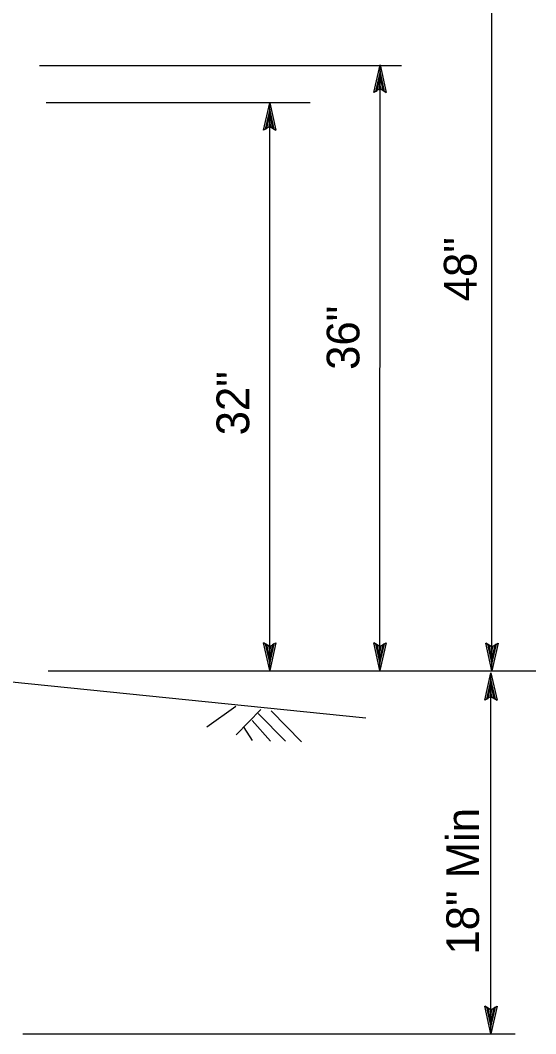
# Model space of a CAD drawing. Extents: x -894 to 866, y -476 to 714.
# Drawn here: x -433.1 to -322.6, y -150.4 to 66.8 of the extents above; entities that cross this region are included whole.
import ezdxf

# ---------------------------------------------------------------- set-up
doc = ezdxf.new("R2010")
doc.units = 0
for name, color, linetype in [('56 Stage 3 Anno', 7, 'Continuous'), ('57 Undefined', 7, 'Continuous'), ('59 Sndwall Anno', 7, 'Continuous'), ('60 Nongeo Data', 7, 'Continuous')]:
    doc.layers.add(name, color=color, linetype=linetype)

msp = doc.modelspace()

# ---------------------------------------------------------------- linework, layer by layer
at = {"layer": '56 Stage 3 Anno'}
for p, q in [((-332.03, -72.57), (-332.03, 120.04)), ((-351.43, 57.09), (-428.98, 57.09)), ((-356.01, -72.5), (-356, 57.31)), ((-370.99, 49.18), (-427.51, 49.18)), ((-379.63, -72.5), (-379.63, 49.18)), ((-427.12, -72.57), (-322.64, -72.57)), ((-332.23, -150.39), (-332.23, -73.02)), ((-432.57, -150.39), (-327.02, -150.39))]:
    msp.add_line(p, q, dxfattribs=at)
for points in [[(-357.32, 51.4), (-356, 57.31), (-354.69, 51.4), (-355.04, 51.61), (-356, 55.94), (-356.97, 51.61), (-356.62, 51.82), (-356, 54.59), (-355.39, 51.82), (-355.74, 52.03), (-356.01, 53.23), (-356.27, 52.03), (-356, 52.19), (-354.69, 51.4), (-356, 52.19)], [(-380.95, 43.28), (-379.63, 49.18), (-378.32, 43.28), (-378.67, 43.49), (-379.62, 47.82), (-380.6, 43.49), (-380.25, 43.7), (-379.63, 46.47), (-379.01, 43.7), (-379.36, 43.91), (-379.63, 45.11), (-379.9, 43.9), (-379.63, 44.07), (-378.32, 43.28), (-379.63, 44.07)], [(-378.31, -66.59), (-379.63, -72.5), (-380.94, -66.59), (-380.59, -66.8), (-379.63, -71.13), (-378.66, -66.8), (-379.01, -67.01), (-379.63, -69.78), (-380.24, -67.01), (-379.89, -67.22), (-379.63, -68.42), (-379.36, -67.22), (-379.63, -67.38), (-380.94, -66.59), (-379.63, -67.38)], [(-354.69, -66.59), (-356.01, -72.5), (-357.32, -66.59), (-356.97, -66.8), (-356.01, -71.13), (-355.04, -66.8), (-355.39, -67.01), (-356, -69.78), (-356.62, -67.01), (-356.27, -67.22), (-356, -68.42), (-355.73, -67.22), (-356.01, -67.38), (-357.32, -66.59), (-356.01, -67.38)], [(-330.71, -66.66), (-332.03, -72.57), (-333.34, -66.66), (-332.99, -66.87), (-332.03, -71.2), (-331.06, -66.87), (-331.41, -67.08), (-332.03, -69.85), (-332.64, -67.08), (-332.29, -67.29), (-332.03, -68.49), (-331.76, -67.29), (-332.03, -67.45), (-333.34, -66.66), (-332.03, -67.45)], [(-333.55, -78.92), (-332.23, -73.02), (-330.92, -78.92), (-331.27, -78.71), (-332.22, -74.39), (-333.2, -78.71), (-332.85, -78.51), (-332.23, -75.74), (-331.61, -78.5), (-331.96, -78.29), (-332.23, -77.1), (-332.5, -78.3), (-332.23, -78.13), (-330.92, -78.92), (-332.23, -78.13)], [(-330.91, -144.49), (-332.23, -150.39), (-333.54, -144.49), (-333.19, -144.7), (-332.24, -149.02), (-331.26, -144.7), (-331.61, -144.9), (-332.23, -147.67), (-332.84, -144.91), (-332.49, -145.12), (-332.23, -146.31), (-331.96, -145.11), (-332.23, -145.27), (-333.54, -144.49), (-332.23, -145.27)]]:
    msp.add_lwpolyline(points, close=True, dxfattribs=at)
at = {"layer": '59 Sndwall Anno'}
for p, q in [((-386.89, -80.26), (-393.12, -84.67)), ((-381.52, -80.89), (-386.85, -86.32)), ((-382.08, -81.73), (-376.26, -87.71)), ((-379.34, -81.16), (-372.83, -87.85)), ((-383.43, -83.24), (-379.5, -87.71)), ((-385.17, -84.78), (-383.4, -87.52))]:
    msp.add_line(p, q, dxfattribs=at)
at = {"layer": '60 Nongeo Data'}
msp.add_line((-359.06, -82.77), (-435.6, -74.93), dxfattribs=at)

# ---------------------------------------------------------------- texts
at = {"layer": '57 Undefined'}
for s, p in [('48"', (-335.32, 6.61)), ('36"', (-360.42, -8.09)), ('32"', (-384.04, -22.12)), ('18" Min', (-334.79, -133.42))]:
    msp.add_text(s, height=7, rotation=90, dxfattribs=at).set_placement(p)

doc.saveas('drawing.dxf')
